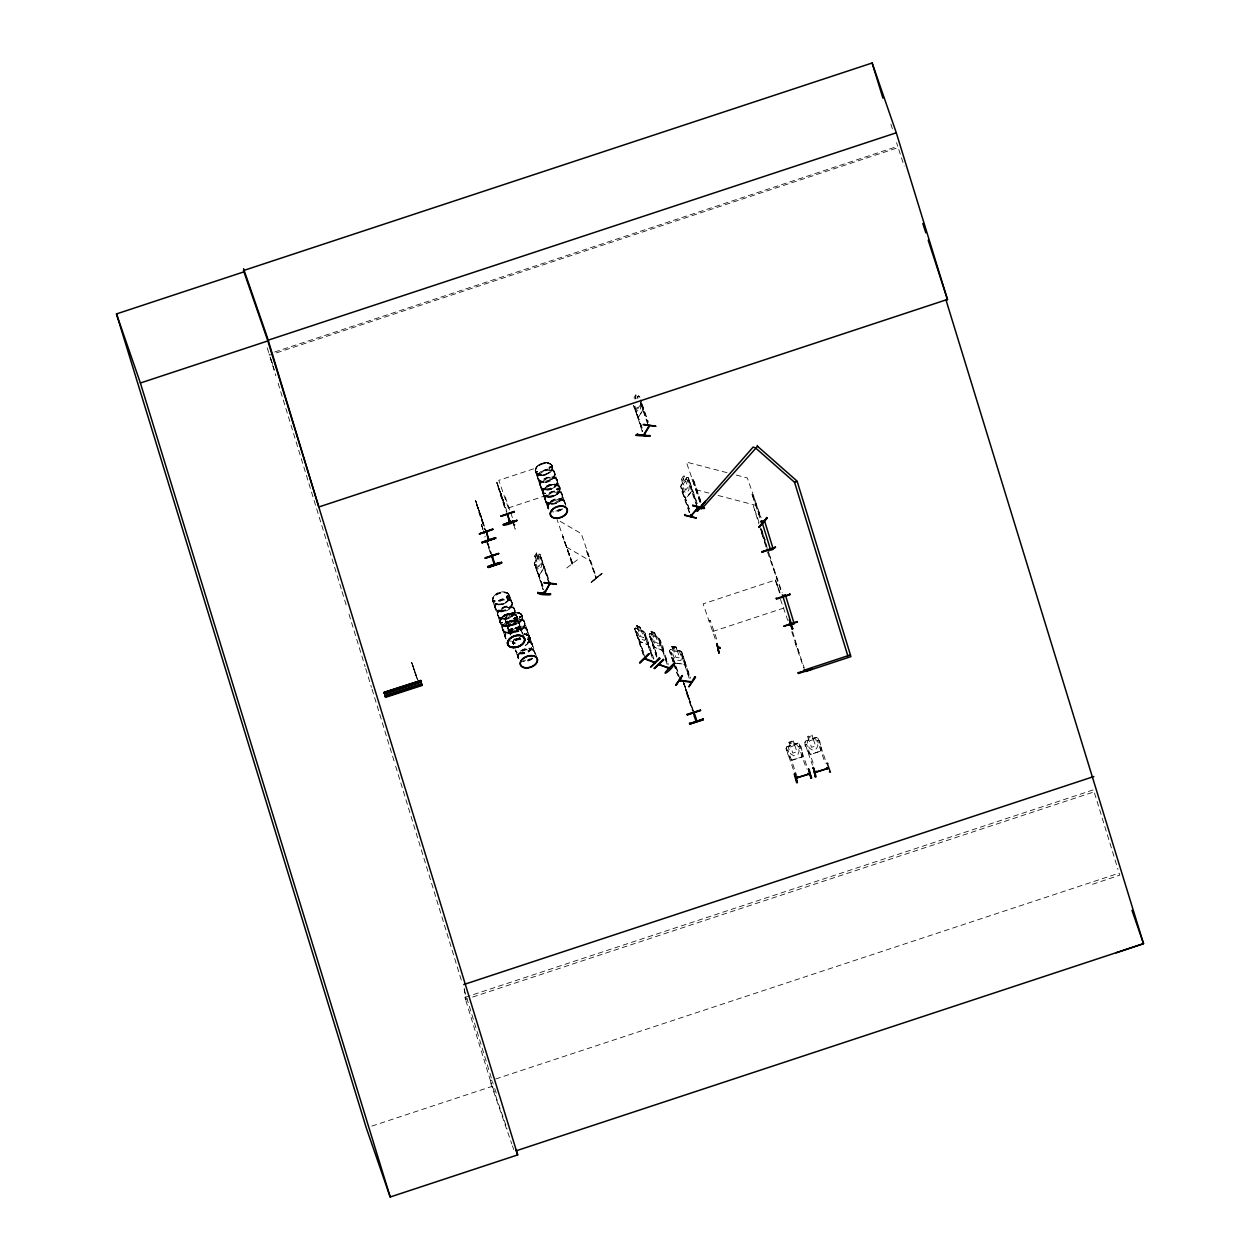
<?xml version="1.0" encoding="UTF-8"?>
<svg xmlns="http://www.w3.org/2000/svg" width="1260" height="1260" viewBox="0 0 1260 1260"><rect width="100%" height="100%" fill="white"/><g stroke="black" fill="none" stroke-linecap="round" stroke-linejoin="round"><path stroke-width="0.75" stroke-dasharray="5 3.75" d="M645.466 638.395L644.695 640.442L641.497 639.198L638.851 635.812L636.647 629.465L637.97 629.008L636.647 625.448L640.064 626.787L641.135 630.284L645.073 632.725L648.238 644.774L640.143 641.655L637.97 637.844L640.096 641.734L648.144 644.868L648.112 641.781M662.508 650.38C666.509 644.852 650.443 629.433 657.751 637.717L659.957 644.065L659.185 646.112L655.987 644.868L653.341 641.466L651.136 635.135L652.459 634.662L651.121 631.102L654.554 632.441L655.625 635.938M656.87 656.775L649.199 634.473L654.586 647.388L662.618 650.522L662.728 647.514M640.584 404.224L640.584 408.523L638.804 411.469L636.914 410.335L634.725 403.988M494.786 606.375L497.086 610.549M497.432 613.998L499.716 618.172M504.961 635.733L505.858 638.741M514.978 611.588L514.82 610.029A8.993 5.733 -19.1 0 1 503.449 619.117A8.993 5.733 -19.1 0 1 500.535 609.62A8.993 5.733 -19.1 0 1 514.804 610.139M517.687 656.129L517.86 657.736M519.86 625.684L518.616 622.251L519.687 623.984M525.105 624.361L524.16 621.29M527.704 632.048L525.436 627.779M537.516 476.973L539.784 481.241M540.146 484.722L542.446 488.896M545.044 498.834L546.053 501.937M555.062 474.721L554.116 471.618M502.346 627.779L502.472 629.197L497.968 616.093M526.113 634.835A8.993 5.733 -19.1 0 0 521.703 626.803A8.993 5.733 -19.1 0 0 510.19 634.268L510.221 634.032M537.532 476.894L537.673 478.202L535.453 471.602M532.602 646.018L530.334 641.875M532.586 646.38C531.72 641.12 535.579 654.586 534.177 650.475M675.139 663.122L684.621 664.492L684.7 661.264M684.621 664.492L684.778 661.153M562.574 496.519L562.401 494.708L562.59 496.44M802.352 753.023C801.659 764.064 803.77 742.439 797.359 743.179L794.509 744.203L793.312 740.707L788.902 742.234L790.067 745.636L787.012 746.519C784.161 750.661 789.358 756.646 791.752 760.331L802.148 756.866L791.816 760.19L789.327 757.228M821.032 747.274C820.795 757.937 821.236 739.399 818.024 738.108L816.039 737.415L813.204 738.439M514.127 524.774L514.978 524.837M572.009 564.165L562.842 536.288L572.859 564.181L562.48 536.571M596.153 578.308L595.917 577.301M502.126 625.244C493.51 617.652 513.67 607.635 517.309 617.164M499.921 621.243C501.496 614.675 511.355 611.226 516.505 615.762M512.599 641.34L513.592 644.569L512.584 641.293A8.899 5.67 -19.1 0 0 513.56 644.002M517.34 618.408C516.458 624.692 507.339 628.252 502.015 624.944C507.197 627.354 514.127 624.991 516.899 620.03M542.54 491.652L543.58 494.928M530.098 638.82L527.216 643.813A8.899 5.67 -19.1 0 0 524.27 634.394M530.208 639.119L529.2 635.843L524.128 633.78A8.899 5.67 -19.1 0 1 526.948 643.214M560.07 489.101C558.558 495.322 550.289 498.251 544.745 495.668M697.3 503.701L688.37 477.776L687.015 477.508C683.109 484.706 686.306 469.649 681.566 479.209L682.747 482.612L680.746 486.895L689.724 512.773M681.298 484.69L680.62 486.864M502.33 627.937L504.583 632.252M495.085 600.957L493.652 601.429M536.807 472.327C535.358 470.169 539.674 472.484 536.398 472.012M501.827 623.054L501.48 622.267L502.126 623.038M543.847 493.762L545.297 493.542L544.021 493.195M514.19 643.702L514.836 642.899M494.55 600.768L493.605 601.052M495.038 601.099L494.125 600.422M536.303 471.901L537.106 471.634M507.213 597.24L506.756 596.295L508.315 596.531M507.119 596.358L508.221 596.5M501.307 622.55L502.425 622.346M508.851 596.374C508.741 598.768 504.63 596.846 507.433 595.964M505.638 618.235C503.071 627.134 517.923 626.157 521.199 620.613C527.499 610.596 507.985 609.95 505.622 618.266L506.677 616.676M549.061 467.586L549.376 468.184M549.124 467.35L549.486 467.019M506.93 621.369L507.465 621.212M506.536 621.763L507.717 621.621L506.866 621.133M549.722 466.924L551.187 466.83L550.195 467.696M551.707 467.192L549.234 467.87M544.871 493.07L544.32 493.888M545.186 493.432L544.257 493.699M513.86 618.597L514.521 617.746L514.615 618.613M515.135 618.975L515.025 617.888M514.741 619.164L515.986 617.746L515.009 618.707M516.994 620.33L517.198 616.849M520.238 617.29L519.939 616.298M521.231 616.581L520.238 617.369M556.715 489.762L558.526 488.392M521.231 616.817L519.309 616.77M557.298 489.62L557.014 488.754M521.609 616.77L519.451 617.683M557.093 489.258L557.692 488.423M514.883 642.82L514.915 643.277M514.442 642.647L515.245 643.356M558.59 489.305L558.7 488.486L558.448 489.447M559.172 489.163L558.495 488.219M528.727 638.836L528.287 637.906M529.2 638.836L529.137 638.159M530.082 638.804L527.105 643.482A8.899 5.67 -19.1 0 0 524.16 634.095M514.883 524.885L513.875 524.066M681.566 479.209L684.322 491.668L686.527 492.865L688.905 490.014L689.22 485.777L687.031 479.43L685.361 479.824L684.117 476.17M556.699 488.959L557.991 488.203M514.442 619.29L513.97 618.235M786.208 748.267L787.122 746.597L797.391 743.274M808.006 751.48L810.511 754.425L820.685 751.039L810.432 754.582C807.424 751.212 803.014 744.975 805.707 740.754L808.731 739.777L807.55 736.375L811.991 734.942L813.094 738.596M804.904 742.518L805.802 740.848L816.07 737.51L818.024 738.108M534.886 556.038L536.051 559.44L535.5 562.149L537.705 568.496L539.595 569.63L541.359 566.685L541.375 562.385L539.17 556.038L537.831 556.479L536.681 552.872L534.634 556.006L535.957 559.424L534.334 563.771L539.154 554.101L537.689 556.463L536.508 553.061M634 397.877L635.764 394.695L637.056 398.333L638.395 397.877M542.981 589.633L535.201 564.827L543.296 586.987M548.761 582.908L540.351 556.259L548.557 581.128M535.642 564.874L534.681 565.693M636.914 398.317C638.788 392.553 640.82 399.058 641.23 401.735M637.056 398.333L638.363 395.955M642.191 431.487L634.426 406.665L643.151 430.668M634.851 406.712L633.906 407.531M639.639 405.799L637.859 408.76L636.221 404.003M539.327 575.017L543.91 567.788L540.036 554.305L549.722 582.088M543.91 567.788L539.453 575.221L537.548 572.78M643.135 409.626L638.537 417.044L643.135 409.626L642.553 405.279M673.312 661.831L669.485 650.569L670.43 649.42C677.345 653.294 668.446 640.363 673.312 650.018M670.367 649.53L679.88 650.774L681.566 652.192M673.108 662.162L670.131 652.617L671.249 652.774L678.904 674.872M679.975 678.888L671.249 652.774M676.022 647.026L671.958 646.49M677.108 650.522L675.99 647.026L677.203 650.428L679.597 651.83L681.802 658.161L680.699 660.618L676.903 660.114L673.927 657.121L671.737 650.774L673.375 649.924M675.077 663.233L672.714 659.578L675.202 663.028M679.833 650.774L681.755 652.066L684.857 661.295M689.236 678.352L681.156 654.082L682.274 654.223L690.354 678.51M536.083 473.161C542.099 480.517 560.007 468.263 548.746 462.987C543.17 461.207 532.318 466.499 536.051 473.193M535.61 468.594L536.634 467.003M549.659 468.122L551.187 466.751M543.123 490.282C545.942 485.147 554.447 482.17 559.22 486.486M493.841 600.736L494.897 600.626M494.959 601.225L494.077 601.429M508.772 596.957L508.552 595.822M508.41 600.201L509.434 598.595M502.456 622.708L501.133 622.787M513.923 618.345L515.12 617.495M519.356 616.676L519.671 617.967M519.624 616.549L519.797 617.573L520.915 617.085M528.633 638.977L528.743 638.159M572.512 563.173L572.009 563.503M596.327 577.694L596.279 576.875M512.489 520.695L515.277 528.696M689.33 512.678L681.03 488.723L681.723 487.888L690.417 511.938M696.843 506.284L687.913 480.485L688.606 479.651L696.607 504.535M682.133 487.998L681.03 488.723M699.867 502.252L692.149 478.847L693.173 479.131L701.174 502.204M700.906 502.519L693.173 479.131M691.693 491.148L685.849 498.141L683.786 495.983L685.944 498.362L691.913 491.211L691.409 486.864L691.913 491.211M759.843 517.86L752.125 494.471L753.149 494.755L760.867 518.144M643.655 654.806L634.709 628.819L635.481 627.937L637.717 628.945M634.851 628.913L635.576 628.063L643.451 631.15L644.978 632.819L653.877 658.791M652.302 634.505L649.971 633.591L649.199 634.473L650.066 633.733M790.225 745.605L788.398 747.448L790.603 753.795L793.769 755.795L797.911 754.457L799.187 751.023L796.997 744.676L794.383 744.266M634.709 628.819L637.985 637.97M643.356 655.121L635.371 630.866L643.97 653.326M645.561 659.169L636.316 631.228M641.135 630.284L643.261 632.048L650.066 651.373M645.277 635.15L644.332 634.788L653.562 659.106M649.971 633.591L657.941 636.804M656.554 657.09L649.861 636.52L657.184 655.31M655.547 636.001L654.554 632.441M656.87 655.609L650.806 636.883M652.365 643.592L654.68 647.293L662.728 650.428M659.468 638.473L668.367 664.461M667.107 664.398L659.137 640.143L668.052 664.76M549.848 467.098L549.769 467.901M545.249 493.164L544.273 493.447L544.997 493.006M558.904 489.274L557.471 490.061L556.636 489.195M495.385 594.783C485.935 602.485 501.701 608.375 506.945 601.681C516.317 594.169 500.661 587.979 495.385 594.783L499.448 592.673M506.457 621.306L507.843 621.353M515.954 618.755C517.151 615.841 516.001 620.897 514.033 618.88M519.766 616.408L519.561 617.116M527.515 639.119L528.601 638.663M528.444 639.324L527.499 639.56L528.932 638.946M586.247 550.415L596.185 578.356L586.609 550.132M566.732 567.976L577.316 559.818M601.445 573.505C569.615 599.996 624.047 555.849 591.239 582.262M601.619 573.962L591.476 582.388M558.684 489.478L557.471 489.888M506.788 596.153L508.095 595.728L508.032 597.114M502.945 616.549L504.835 615.321M572.512 563.897L557.03 519.498M547.549 486.045L549.659 484.99M557.55 488.707L558.369 488.581M553.03 495.952L555.172 495.038M543.438 494.597C548.384 500.094 561.251 495.337 559.913 487.541M1092.499 884.3L1119.809 875.149L1119.116 873.149L490.455 1080.702L507.166 1128.944M274.649 352.028L897.703 146.317L896.569 142.616M269.057 353.871L269.498 355.178L898.159 147.609M500.315 492.944C494.487 473.602 512.426 529.106 500.929 493.699M499.511 490.03L504.457 504.441L500.945 493.495M480.879 515.387L482.8 522.16L475.43 500.33L485.777 529.893M500.393 492.912L496.881 482.674L497.842 485.163M486.187 532.681L476.957 504.425M502.063 496.849L499.228 489.305M478.737 511.969L484.722 529.342M508.378 507.953L544.414 496.062M482.249 526.979L481.336 524.695L484.738 533.72M482.769 528.476L482.533 529.42M485.131 536.193L484.895 537.138M488.707 546.525L486.801 539.8M712.703 631.512L784.76 607.73M490.455 1080.702L464.893 997.385L1093.538 789.815L1117.982 869.431M464.893 997.385L465.586 999.4L467.066 998.912M472.658 997.054L1092.373 792.445M371.826 1126.093L493.747 1085.836L496.267 1093.113M498.566 487.226L498.409 486.817M498.913 488.927L499.873 491.463M500.393 495.117L500.63 494.188L505.496 509.859M773.561 567.851L782.161 592.704M710.167 620.282L709.034 620.975L710.167 620.282L717.633 641.875M794.934 642.395L803.77 668.036M684.526 685.109L693.851 713.68M684.274 686.054L684.432 685.235M686.338 693L692.307 710.372M417.17 678.478L411.768 662.224L418.241 681.03M412.949 666.335L411.484 662.319L414.634 671.218M685.519 689.393C688.039 696.245 683.172 682.337 685.944 690.086M687.047 692.102L688.48 696.37L686.905 692.149M688.464 696.323L690.275 703.143L686.952 692.323M787.909 749.968L786.775 750.677L787.909 749.968L796.918 776.066M798.714 746.487L799.942 746.093L798.714 746.487L806.463 768.884M806.589 744.219L805.455 744.912L806.589 744.219L814.244 766.316M817.409 740.722L818.622 740.329L817.409 740.722L825.142 763.135M540.304 485.824L538.083 479.272M505.244 496.928L510.158 511.119M544.603 493.274L544.777 493.274M550.856 496.786L553.124 496.251M507.386 595.807L508.961 596.232M508.126 626.062L510.394 625.527M550.399 466.625L551.392 466.594M541.107 475.193L543.328 475.067M551.974 484.58L554.195 484.454M557.849 488.219L558.904 488.329L558.085 488.124M557.849 489.699L557.03 489.447M514.474 612.533L516.71 612.391M509.245 613.856L511.466 613.73M636.851 414.76L633.685 405.626M537.5 572.906L534.555 563.724M672.131 646.616L675.927 647.12M677.266 650.317L679.896 650.68M669.926 652.948L671.044 653.105M680.951 654.413L682.069 654.554M677.061 663.264L684.558 664.256M546.667 462.719L548.698 463.019M546.478 496.361L548.635 496.928A8.899 5.67 -19.1 0 0 559.897 488.045A8.899 5.67 -19.1 0 0 545.801 487.526A8.899 5.67 -19.1 0 0 548.683 496.912M514.363 643.072L514.332 643.419M813.062 738.502L815.677 738.927L817.866 745.274L816.59 748.708L812.448 750.047L809.282 748.046L807.093 741.699L808.92 739.841L807.739 736.454M638.237 396.097L639.34 396.301M539.012 554.085L540.178 554.321M727.004 472.658L686.338 462.073L700.135 501.921M736.249 475.067L747.337 477.965L761.135 517.813M695.914 489.699L708.845 493.07M718.09 495.479L756.898 505.591M687.015 477.508L681.109 484.58M688.37 477.776L691.441 486.974M751.842 494.802L752.881 495.07M691.882 479.178L692.905 479.446M636.694 625.7L639.891 626.944L641.072 630.346M651.184 631.355L654.381 632.615M635.056 631.165L636.001 631.543M649.546 636.82L650.491 637.198M658.822 640.442L659.767 640.82M506 592.294L507.717 592.987M506.914 597.571L506.378 596.736M520.821 616.093L521.719 616.628M513.434 613.699L515.261 614.675M528.948 638.001L527.672 637.938L528.649 638.332M560.243 521.372L581.191 533.578L596.626 578.025M566.591 547.123L590.767 561.22M552.746 470.437L554.006 471.476M555.392 478.06L557.676 482.233M560.275 492.172L561.598 493.258M562.921 499.795L564.291 500.976M547.312 502.976L545.548 500.897L547.785 507.355M510.032 599.713L511.402 600.894M512.663 607.336L514.033 608.517M522.805 620.14L523.94 621.085M517.545 621.448L518.915 622.629M520.191 629.071L522.475 633.654A8.883 5.654 -19.1 0 0 513.387 629.401A8.883 5.654 -19.1 0 0 505.512 637.906L505.465 637.796M509.827 630.913L507.544 626.771M532.948 649.467L535.232 654.05M517.34 652.649L516.001 651.53M559.267 486.47C554.227 481.005 541.658 485.683 542.792 493.526M502.141 625.212L500.755 623.889M516.065 651.577L515.245 650.176M551.722 464.719L552.51 466.153A8.899 5.67 -19.1 0 1 541.154 475.162A8.899 5.67 -19.1 0 1 538.272 465.775A8.899 5.67 -19.1 0 1 552.368 466.279M559.156 486.187L560.038 487.888M529.168 635.812L530.035 637.56M529.31 636.142L524.239 634.095A8.899 5.67 -19.1 0 1 527.074 643.545M564.118 500.787L566.622 507.544M511.245 600.736L512.316 603.886M531.531 642.868L532.098 643.955L527.546 630.866M508.583 629.905L508.063 628.85L510.3 635.292A8.883 5.654 -19.1 0 1 520.427 626.456A8.883 5.654 -19.1 0 1 525.861 634.378M636.773 414.619L638.678 417.06M537.689 572.796L539.453 575.033M495.999 609.714L495.306 608.438L497.574 615.053M561.393 493.085L562.433 494.849A8.993 5.733 -19.1 0 1 551.061 503.953A8.993 5.733 -19.1 0 1 548.147 494.44A8.993 5.733 -19.1 0 1 562.417 494.959M503.512 631.402L502.504 629.764M556.463 478.91L557.172 480.17L554.904 473.713A8.851 5.654 -19.1 0 1 543.721 482.564A8.851 5.654 -19.1 0 1 540.855 473.209A8.851 5.654 -19.1 0 1 554.904 473.713L554.872 473.555M513.734 608.139L514.82 609.982M554.51 472.516L554.479 472.484A8.851 5.654 -19.1 0 1 543.28 481.288A8.851 5.654 -19.1 0 1 540.414 471.933A8.851 5.654 -19.1 0 1 554.463 472.437L552.242 466.058A8.851 5.654 -19.1 0 0 538.193 465.523A8.883 5.654 -19.1 0 0 541.076 474.941A8.883 5.654 -19.1 0 0 552.274 466.074A8.883 5.654 -19.1 0 0 538.193 465.554A8.851 5.654 -19.1 0 0 541.076 474.878A8.851 5.654 -19.1 0 0 552.242 466.042M561.991 494.172A8.851 5.654 -19.1 0 0 547.942 493.668A8.851 5.654 -19.1 0 0 550.809 503.008A8.851 5.654 -19.1 0 0 561.991 494.172L557.55 481.351A8.851 5.654 -19.1 0 1 546.367 490.187A8.851 5.654 -19.1 0 1 543.501 480.832A8.851 5.654 -19.1 0 1 557.55 481.351L557.519 481.226M564.685 501.858L562.448 495.448A8.851 5.654 -19.1 0 1 551.25 504.299A8.851 5.654 -19.1 0 1 548.384 494.944A8.851 5.654 -19.1 0 1 562.433 495.448M548.179 508.52L548.258 508.63A8.851 5.654 -19.1 0 1 556.117 500.141A8.851 5.654 -19.1 0 1 565.22 504.567M524.538 622.188L524.569 622.22A8.851 5.654 -19.1 0 1 513.324 630.961A8.851 5.654 -19.1 0 1 510.458 621.605A8.851 5.654 -19.1 0 1 524.506 622.109L522.27 615.731A8.899 5.67 -19.1 0 0 508.221 615.211A8.899 5.67 -19.1 0 0 511.103 624.613A8.899 5.67 -19.1 0 0 522.333 615.731M527.184 629.811L524.947 623.385A8.883 5.654 -19.1 0 1 513.765 632.252A8.883 5.654 -19.1 0 1 510.883 622.881A8.883 5.654 -19.1 0 1 524.963 623.385L524.932 623.227M511.78 601.792L509.512 595.334A8.851 5.654 -19.1 0 0 495.479 594.799A8.851 5.654 -19.1 0 0 498.346 604.154A8.851 5.654 -19.1 0 0 509.528 595.318M514.395 609.336A8.883 5.654 -19.1 0 0 500.315 608.816A8.883 5.654 -19.1 0 0 503.197 618.203A8.883 5.654 -19.1 0 0 514.395 609.336L512.159 602.831M519.293 623.527L519.341 623.558A8.851 5.654 -19.1 0 1 508.095 632.284A8.851 5.654 -19.1 0 1 505.213 622.928A8.851 5.654 -19.1 0 1 519.262 623.448L514.836 610.612A8.851 5.654 -19.1 0 1 503.653 619.463A8.851 5.654 -19.1 0 1 500.771 610.108A8.851 5.654 -19.1 0 1 514.82 610.612M521.939 631.15L519.703 624.724A8.883 5.654 -19.1 0 1 508.52 633.575A8.883 5.654 -19.1 0 1 505.654 624.204A8.883 5.654 -19.1 0 1 519.734 624.724L519.813 626.031M515.576 650.569L517.876 657.184M502.819 630.173L505.071 636.631M688.133 696.418L688.81 697.914M502.078 497.81L502.74 499.291M540.729 486.895L545.186 499.889M518.285 658.303L518.269 658.255A8.883 5.654 -19.1 0 1 526.144 649.798A8.883 5.654 -19.1 0 1 535.264 654.239M480.659 515.45L481.288 516.947M692.984 711.065L683.959 683.865M689.346 700.623L690.417 703.096M503.291 502L504.362 504.473M481.887 519.64L482.942 522.112M687.771 694.858L686.542 690.889M501.685 496.251L500.44 492.282M482.911 528.916L481.336 524.695M414.351 671.312L416.887 678.573M752.125 494.471L760.111 517.545M759.04 522.317L753.307 505.733L758.851 523.798M761.576 529.625L765.261 540.272M761.197 528.633L762.426 532.177M760.756 529.31L767.135 547.738M761.292 531.736L770.852 559.377M767.497 552.006L781.688 592.846M780.097 592.861L775.624 579.978L779.609 592.924L775.183 580.088L703.127 603.886L715.79 640.505M780.491 599.366L787.768 620.361M791.737 631.764L804.242 667.879M817.897 738.202L825.725 760.898M805.376 744.613L812.48 765.182M799.218 743.967L807.046 766.647M793.202 740.864L794.399 744.361M789.059 742.203L790.256 745.699M786.019 748.188L794.335 772.474M688.606 479.651L696.906 503.591M681.723 487.888L690.023 511.844M641.923 403.673L648.302 422.1M640.458 399.908L642.915 409.579M641.482 403.625L647.86 422.037M640.757 402.696L647.766 422.966M640.316 402.649L648.616 426.605M634.426 406.665L642.71 430.605M633.638 405.562L642.631 431.534M681.628 652.097L690.559 678.179M681.156 654.082L689.441 678.022M683.897 682.983L687.078 692.181M682.983 681.282L693.457 710.908M669.548 650.459L672.777 659.689M673.958 663.673L678.415 676.573M673.753 664.004L677.581 675.061M659.137 640.143L667.422 664.083M651.026 631.197L652.365 634.756M644.648 634.489L652.932 658.429M650.711 653.216L652.617 658.728M636.788 625.606L637.97 629.008M548.746 508.599L534.838 468.437L498.818 480.328L509.024 509.843M540.052 485.415L548.131 508.788M540.351 556.259L549.281 582.041M535.201 564.827L543.501 588.766M534.413 563.708L543.406 589.696M510.772 512.899L512.615 518.222M497.038 482.627L506.866 511.182M496.881 482.674L499.07 488.896M497.873 486.596L507.024 513.166M500.157 494.329L505.89 510.914M536.65 657.216L535.075 652.585M523.892 636.82L522.317 632.236M476.374 504.268L485.305 530.051M487.856 543.217L491.29 553.219M487.289 542.509L491.116 553.549M487.399 543.375L490.817 553.361M485.935 540.036L490.644 553.707M514.537 639.025A8.82 5.623 -19.1 0 0 513.245 643.639L512.851 642.537L513.072 643.277M505.465 621.306L507.685 627.795M492.723 600.878L494.944 607.477M272.711 364.423L270.144 357.021L274.318 369.983M490.644 1082.875L511.796 1143.97M512.442 1145.828L513.718 1149.53M413.17 667.202L417.359 679.376M478.973 509.938L480.391 514.348M898.758 149.468L904.176 166.131M478.453 509.103L477.477 506.567L478.06 508.489M890.899 124.094L893.167 131.512M763.418 535.169L766.757 546.005M768.899 553.014L777.073 579.631M792.587 631.654L799.391 653.861M759.339 525.388L766.379 548.32M475.981 501.527L478.217 508.441M475.571 500.283L476.674 503.937M481.493 524.648L483.005 529.263M267.23 347.76L269.498 355.178M270.081 357.052L275.845 375.811M278.145 383.323L341.507 589.774M342.074 591.649L346.689 606.659M348.988 614.171L365.116 666.713M365.699 668.587L371.448 687.361M372.031 689.236L395.073 764.316M395.64 766.19L461.302 980.138M464.184 989.525L493.18 1083.994M512.773 520.443L515.387 529.184M513.544 524.097L515.12 529.31M683.928 683.314L685.692 689.425M683.597 682.731L684.227 684.889M547.832 507.465L547.691 506.048L547.864 508.111A8.993 5.733 -19.1 0 1 555.959 499.606A8.993 5.733 -19.1 0 1 565.205 504.11M500.078 622.771L499.842 620.928M464.2 988.281L465.586 999.4M510.599 635.087A8.883 5.654 -19.1 0 1 521.955 627.716A8.883 5.654 -19.1 0 1 526.302 635.654M520.837 639.198A8.883 5.654 -19.1 0 1 514.395 639.592M510.331 634.662A8.993 5.733 -19.1 0 1 521.829 627.181A8.993 5.733 -19.1 0 1 526.255 635.229M520.711 638.836A8.993 5.733 -19.1 0 1 514.174 639.23M520.396 637.922A8.883 5.654 -19.1 0 1 515.954 638.599M520.569 638.442A8.993 5.733 -19.1 0 1 516.065 639.119M512.804 641.466A8.899 5.67 -19.1 0 0 513.655 644.269A8.899 5.67 -19.1 0 1 512.82 641.545M532.35 658.822A8.883 5.654 -19.1 0 1 521.908 661.311M518.002 657.909A8.993 5.733 -19.1 0 1 525.987 649.278A8.993 5.733 -19.1 0 1 535.232 653.783M532.271 658.413A8.993 5.733 -19.1 0 1 523.735 661.248M513.765 644.584A8.899 5.67 -19.1 0 1 512.899 641.781M518.537 658.334A8.883 5.654 -19.1 0 1 524.601 648.837A8.883 5.654 -19.1 0 1 534.823 652.963M530.035 658.744A8.883 5.654 -19.1 0 1 527.909 659.657M525.672 660.193A8.883 5.654 -19.1 0 1 523.483 660.319M518.584 658.838A8.993 5.733 -19.1 0 1 524.727 649.199A8.993 5.733 -19.1 0 1 535.091 653.389M532.145 658.035A8.993 5.733 -19.1 0 1 525.83 660.712M528.838 642.112A8.883 5.654 -19.1 0 1 528.822 651.83A8.883 5.654 -19.1 0 1 515.623 650.68M528.759 641.576A8.993 5.733 -19.1 0 1 528.727 651.452A8.993 5.733 -19.1 0 1 515.356 650.27M528.617 641.183A8.993 5.733 -19.1 0 1 528.601 651.058A8.993 5.733 -19.1 0 1 515.23 649.892M528.397 640.82A8.883 5.654 -19.1 0 1 529.263 649.924A8.883 5.654 -19.1 0 1 515.907 650.711M513.23 643.639A8.836 5.638 -19.1 0 1 514.521 639.009M519.592 638.426A8.883 5.654 -19.1 0 1 509.15 640.915M505.969 638.836A8.993 5.733 -19.1 0 1 512.096 629.197A8.993 5.733 -19.1 0 1 522.475 633.37M519.514 638.017A8.993 5.733 -19.1 0 1 513.198 640.71M505.78 637.938A8.883 5.654 -19.1 0 1 511.844 628.441A8.883 5.654 -19.1 0 1 522.065 632.567M517.277 638.347A8.883 5.654 -19.1 0 1 515.151 639.261M505.827 638.442A8.993 5.733 -19.1 0 1 511.969 628.803A8.993 5.733 -19.1 0 1 522.333 632.992M519.388 637.639A8.993 5.733 -19.1 0 1 513.072 640.316M562.306 509.134A8.851 5.654 -19.1 0 1 556.085 511.78M553.896 511.922A8.851 5.654 -19.1 0 1 551.896 511.639M562.244 508.756A8.993 5.733 -19.1 0 1 555.928 511.434M548.525 508.646A8.851 5.654 -19.1 0 1 554.558 499.18A8.851 5.654 -19.1 0 1 564.779 503.291M559.991 509.072A8.851 5.654 -19.1 0 1 557.881 509.969M548.557 509.166A8.993 5.733 -19.1 0 1 554.683 499.527A8.993 5.733 -19.1 0 1 565.063 503.716M560.212 509.591A8.993 5.733 -19.1 0 1 555.786 511.04M536.539 554.179L535.784 557.203L536.539 554.179M538.225 557.613L536.445 560.574L538.65 566.921L540.414 563.96L538.225 557.613M635.749 396.018L635.009 399.058L635.749 396.018M683.959 477.493L682.826 480.454L683.959 477.493M685.755 480.958L683.392 483.793L685.582 490.14L687.96 487.305L685.755 480.958M478.186 508.363L478.769 510.615L478.186 508.363M792.65 741.667L789.988 742.534L790.382 743.668L793.044 742.802L792.65 741.667M811.345 735.919L808.668 736.769L809.062 737.903L811.739 737.053L811.345 735.919M794.776 745.4L790.619 746.739L792.823 753.07L796.966 751.747L794.776 745.4M813.456 739.636L809.314 740.974L811.503 747.322L815.645 745.983L813.456 739.636M675.517 647.498L673.076 647.167L673.47 648.302L675.911 648.632L675.517 647.498M677.565 651.546L673.769 651.058L675.958 657.389L679.754 657.893L677.565 651.546M639.608 627.197L637.56 626.393L640.001 628.331L639.608 627.197M654.097 632.851L652.05 632.048L654.491 633.985L654.097 632.851M641.56 631.386L638.363 630.142L640.553 636.489L643.75 637.733L641.56 631.386M656.051 637.04L652.853 635.796L655.042 642.143L658.24 643.387L656.051 637.04M554.888 472.973L554.857 472.957A8.993 5.733 -19.1 0 0 540.477 472.327A8.993 5.733 -19.1 0 0 543.391 481.824A8.993 5.733 -19.1 0 0 554.762 472.847M512.19 602.989L512.174 602.957A8.883 5.654 -19.1 0 0 498.125 602.485A8.883 5.654 -19.1 0 0 501.008 611.856A8.883 5.654 -19.1 0 0 512.206 602.989M557.534 480.706L557.55 480.674A8.993 5.733 -19.1 0 0 543.249 480.344A8.993 5.733 -19.1 0 0 546.178 489.841A8.993 5.733 -19.1 0 0 557.534 480.863L557.534 480.753M511.103 624.551A8.851 5.654 -19.1 0 0 522.286 615.715A8.851 5.654 -19.1 0 0 508.237 615.195A8.851 5.654 -19.1 0 0 511.103 624.551M511.34 625.196A8.82 5.623 -19.1 0 0 522.475 616.376A8.82 5.623 -19.1 0 0 508.489 615.872A8.82 5.623 -19.1 0 0 511.34 625.196M511.182 624.834A8.899 5.67 -19.1 0 0 522.412 615.951A8.899 5.67 -19.1 0 0 508.3 615.447A8.899 5.67 -19.1 0 0 511.182 624.834M513.56 631.89A8.993 5.733 -19.1 0 0 524.932 622.913A8.993 5.733 -19.1 0 0 510.647 622.393A8.993 5.733 -19.1 0 0 513.56 631.89M513.434 631.496A8.993 5.733 -19.1 0 0 524.79 622.519A8.993 5.733 -19.1 0 0 510.52 621.999A8.993 5.733 -19.1 0 0 513.434 631.496M525.388 645.356A8.82 5.623 -19.1 0 0 526.381 635.119A8.836 5.638 -19.1 0 1 525.388 645.356M505.843 625.842A8.883 5.654 -19.1 0 0 517.041 616.975A8.883 5.654 -19.1 0 0 502.96 616.471A8.883 5.654 -19.1 0 0 505.843 625.842A8.851 5.654 -19.1 0 0 517.041 617.022A8.851 5.654 -19.1 0 0 502.992 616.502A8.851 5.654 -19.1 0 0 505.858 625.858M505.717 625.385A8.82 5.623 -19.1 0 0 516.852 616.581A8.82 5.623 -19.1 0 0 502.866 616.077A8.82 5.623 -19.1 0 0 505.717 625.385M498.582 604.784A8.82 5.623 -19.1 0 0 509.717 595.98A8.82 5.623 -19.1 0 0 495.731 595.476A8.82 5.623 -19.1 0 0 498.582 604.784M505.764 625.621A8.899 5.67 -19.1 0 0 516.978 616.738A8.899 5.67 -19.1 0 0 502.882 616.234A8.899 5.67 -19.1 0 0 505.764 625.621M498.424 604.453A8.899 5.67 -19.1 0 0 509.654 595.57A8.899 5.67 -19.1 0 0 495.542 595.067A8.899 5.67 -19.1 0 0 498.424 604.453M500.803 611.494A8.993 5.733 -19.1 0 0 512.174 602.516A8.993 5.733 -19.1 0 0 497.889 601.997A8.993 5.733 -19.1 0 0 500.803 611.494M503.307 618.723A8.993 5.733 -19.1 0 0 514.678 609.745A8.993 5.733 -19.1 0 0 500.393 609.226A8.993 5.733 -19.1 0 0 503.307 618.723M500.677 611.1A8.993 5.733 -19.1 0 0 512.033 602.122A8.993 5.733 -19.1 0 0 497.763 601.603A8.993 5.733 -19.1 0 0 500.677 611.1M500.566 610.565A8.851 5.654 -19.1 0 0 511.749 601.713A8.851 5.654 -19.1 0 0 497.7 601.209A8.851 5.654 -19.1 0 0 500.566 610.565M506.11 626.519A8.82 5.623 -19.1 0 0 517.246 617.715A8.82 5.623 -19.1 0 0 503.26 617.211A8.82 5.623 -19.1 0 0 506.11 626.519M505.953 626.173A8.899 5.67 -19.1 0 0 517.183 617.305A8.899 5.67 -19.1 0 0 503.071 616.786A8.899 5.67 -19.1 0 0 505.953 626.173M508.331 633.229A8.993 5.733 -19.1 0 0 519.687 624.235A8.993 5.733 -19.1 0 0 505.417 623.716A8.993 5.733 -19.1 0 0 508.331 633.229M508.19 632.835A8.993 5.733 -19.1 0 0 519.561 623.842A8.993 5.733 -19.1 0 0 505.276 623.322A8.993 5.733 -19.1 0 0 508.19 632.835M548.588 496.613A8.851 5.654 -19.1 0 0 559.771 487.777A8.851 5.654 -19.1 0 0 545.722 487.258A8.851 5.654 -19.1 0 0 548.588 496.613M548.431 496.141A8.851 5.654 -19.1 0 0 559.613 487.305A8.851 5.654 -19.1 0 0 545.564 486.785A8.851 5.654 -19.1 0 0 548.431 496.141M541.296 475.54A8.851 5.654 -19.1 0 0 552.478 466.704A8.851 5.654 -19.1 0 0 538.429 466.184A8.851 5.654 -19.1 0 0 541.296 475.54M543.533 482.218A8.993 5.733 -19.1 0 0 554.888 473.24A8.993 5.733 -19.1 0 0 540.619 472.72A8.993 5.733 -19.1 0 0 543.533 482.218M545.927 488.911A8.851 5.654 -19.1 0 0 557.109 480.06A8.851 5.654 -19.1 0 0 543.06 479.556A8.851 5.654 -19.1 0 0 545.927 488.911M546.037 489.447A8.993 5.733 -19.1 0 0 557.392 480.469A8.993 5.733 -19.1 0 0 543.123 479.95A8.993 5.733 -19.1 0 0 546.037 489.447M548.824 497.275A8.851 5.654 -19.1 0 0 560.007 488.423A8.851 5.654 -19.1 0 0 545.958 487.919A8.851 5.654 -19.1 0 0 548.824 497.275M550.919 503.559A8.993 5.733 -19.1 0 0 562.275 494.566A8.993 5.733 -19.1 0 0 548.005 494.046A8.993 5.733 -19.1 0 0 550.919 503.559"/><path stroke-width="1.5" d="M486.769 532.381L485.919 531.799M486.439 531.893L488.502 540.477L488.029 538.792M494.203 563.881L495.054 564.606L494.314 562.732M654.948 662.823L644.506 658.807L645.419 658.492M645.403 659.169L645.01 658.476L655.09 662.398M654.68 662.791L653.546 661.658M659.169 664.54L669.359 668.524L668.02 667.312M659.027 664.54L669.643 668.131L668.273 668.036M510.458 522.679L507.402 514.143M510.536 522.459L509.449 521.152M694.37 713.412C700.45 729.949 692.543 715.727 694.055 712.656M768.568 550.289L768.947 551.029M782.381 594.815L782.917 596.515M790.808 625.417L790.619 624.424L791.28 625.133M804.762 670.903L805.14 669.91M805.329 670.525L805.077 669.942M640.048 662.902L648.995 654.034M654.538 668.556L663.532 659.705M697.457 511.135L705.143 501.401M701.332 506.835L702.356 506.394M675.769 685.094L682.447 675.596L675.817 685.046M676.321 685.094L682.259 675.502M717.129 644.144L718.956 653.105L716.924 643.577M794.178 773.986L796.666 782.791L797.423 782.554L794.698 773.262M794.682 773.829L797.281 782.444M813.298 767.576L815.346 777.042L813.377 767.497M690.511 516.458L691.772 515.529L691.047 516.521M698.702 507.339L697.394 508.221L698.26 507.181M550.462 593.617C551.455 595.602 536.476 595.114 537.941 592.247M649.672 435.456C638.395 436.826 624.613 433.566 649.782 435.96M544.226 593.287L549.974 583.789M649.688 425.707L643.844 435.314M695.788 720.767L695.63 719.822M545.281 592.625L544.588 591.633M718.373 648.349L719.964 648.16L718.641 648.207M790.808 624.771L789.358 625.291L788.965 624.235M809.739 773.971L808.227 774.459L807.896 773.435M814.795 772.285L828.277 768.269L826.969 768.742L826.576 767.687M814.936 772.616L816.133 772.285M684.889 515.041L696.402 518.033L684.605 515.387L684.826 514.411M698.56 507.497L690.622 516.253M691.677 515.734L691.346 514.615M637.056 435.078L637.182 433.976M544.619 593.476L550.069 582.829M649.199 425.628L643.403 435.267M655.688 426.211L643.435 424.352M690.606 682.117L691.756 682.211M694.654 676.651L695.552 677.329L688.873 686.842L694.764 676.715M809.566 774.065L796.131 777.987L809.644 773.672M549.549 582.797L549.785 583.978L549.376 582.955M544.241 591.538L545.312 592.436M692.764 505.717L704.576 508.237L692.559 505.15M690.606 516.364L698.119 507.292M696.969 511.072L705.332 501.984M697.41 511.135L705.08 501.433M702.481 507.087L702.623 506.063M761.544 521.026L761.292 522.443L762.82 522.317M767.12 518.017L758.819 527.2L767.198 518.081L766.474 517.435M544.651 592.547L544.856 591.491M492.093 557.046L492.077 555.172M782.822 596.405L783.295 595.523M804.4 670.163L804.226 669.217M648.616 653.893L639.592 662.807L648.963 653.594M653.783 662.382L655.137 662.351M660.177 658.444L650.617 667.107L659.405 657.673M663.658 659.831L654.082 668.462L663.453 659.248M673.974 663.406C653.94 682.101 674.147 669.344 673.895 663.327M643.183 424.73L655.72 426.195M543.973 582.892L556.463 584.372M718.956 653.026L716.987 644.033M797.58 777.987L797.375 776.837M679.565 680.227L691.74 681.786M850.358 654.932L850.878 656.633L805.833 671.501L805.313 669.816L850.421 654.916L797.186 481.415L794.556 482.281L796.824 480.863L757.559 446.308L701.647 508.961L699.473 508.315L753.118 447.095L755.291 447.725L794.556 482.281L847.807 655.783M761.497 522.506L762.568 522.727L761.072 521.419M692.795 505.543L704.183 508.583M789.469 624.771L791.264 625.275L791.138 624.346M701.788 506.457L702.859 506.709M928.211 240.188L947.441 299.439L945.976 299.927L1143.529 943.661L1116.218 952.796M872.14 63L243.479 270.553L267.86 340.925L140.395 383.009L390.206 1197L517.671 1154.916L267.655 340.357L896.301 132.788L872.14 63L882.929 98.186M390.206 1197L366.282 1127.92L116.471 313.929L243.936 271.845M947.441 299.439L318.796 506.992L267.277 337.239L243.558 268.742M946.008 300.037L947.489 299.549L896.301 132.788M492.755 529.011L479.398 533.957L492.912 529.499M479.335 533.783L492.833 529.294M495.369 537.595C454.025 552.368 523.845 529.121 481.887 542.162M495.574 538.178L482.076 542.682L495.558 538.162M485.147 557.818L498.676 553.392L485.305 558.337M485.258 558.164L498.771 553.691M489.463 565.898L499.59 562.527M489.494 565.976L499.637 562.637M501.496 562.59L488.124 567.488L501.637 563.031L501.291 561.976M501.48 562.543L487.777 566.433M488.092 567.409L501.622 562.999M463.743 984.564L1093.869 776.522M516.742 1150.601L1143.529 943.661L1131.984 910.334M514.269 511.371L500.881 516.269L514.411 511.859M500.819 516.096L514.348 511.686M503.26 524.412L513.403 521.089C490.849 527.877 512.3 525.215 516.789 519.986M761.969 551.675L775.514 547.297L762.127 552.195M762.08 552.022L775.451 547.187M789.705 593.649L790.052 594.72L776.522 599.098L776.176 598.059M783.83 626.062L797.312 621.59M783.925 626.409L797.454 621.999M719.822 648.207L718.468 648.648M791.957 628.409L792.792 628.708M791.847 628.394L792.792 628.724L789.264 619.699M798.037 672.446L798.383 673.517L811.913 669.107L811.566 668.052M700.45 710.041L687.062 714.94L700.591 710.53M700.528 710.356L686.858 714.341M703.316 719.712L689.771 724.091L703.301 719.696L702.97 718.657M384.142 692.433L420.793 680.526L384.111 692.307L384.536 693.819L421.202 681.975L384.536 693.803M384.3 692.969L420.95 681.062L384.284 692.89M384.363 693.236L421.013 681.329M385.087 695.819L421.753 683.991L385.04 695.74L385.529 697.347L422.163 685.44L421.706 683.912L422.037 685.015M421.99 684.841L385.276 696.591L421.927 684.59M810.763 777.609L811.708 777.94L808.353 768.899M810.952 778.192L809.188 769.214M827.284 763.576L830.387 772.191L829.442 771.86M812.826 768.317L813.582 768.08L816.102 776.806M827.867 763.466L826.922 763.135M796.194 778.349L797.312 777.562M828.277 768.269L815.173 772.553M691.441 682.274L679.36 680.62L680.495 680.022M792.13 628.834L789.563 620.14L792.052 628.976M680.416 680.809L680.699 679.691M649.876 436.039L637.292 434.464L649.766 436.102M544.226 582.498L556.243 583.978M537.847 593.129L550.321 594.704M486.407 531.736L489.022 540.241M488.785 539.453L488.502 538.634M492.329 556.117L494.928 564.606M507.906 514.08L508.158 514.946M509.906 522.742L507.323 514.363M691.708 515.671L690.952 514.521M766.71 517.907L758.961 527.168M810.999 778.003L808.479 769.293M757.26 445.441L757.559 446.308M761.213 521.057L762.835 522.412M816.055 771.088L816.385 772.112M697.662 507.134L698.072 508.158M697.536 507.213L697.804 508.315M697.095 506.977L697.489 508.126M697.048 507.213L697.394 508.221M690.748 514.584L691.094 515.592M719.633 647.136L719.964 648.16M693.882 713.774L693.488 712.94M689.441 723.067L689.74 724.012M544.43 591.444L544.777 592.452M509.843 520.805L509.607 522.097M509.371 520.963L509.686 522.081L509.26 521.089M492.597 556.983C489.148 549.155 496.409 571.126 493.857 562.873M494.44 562.889L495.054 564.464M491.51 555.266L492.124 557.14M515.781 1149.466L517.671 1154.916M116.471 313.929L140.395 383.009M776.349 598.547L789.926 594.279M922.808 223.524L925.817 232.785M420.73 680.4L421.218 681.991M538.083 592.704L550.573 594.184L538.083 592.704M764.426 520.412L761.796 521.278L770.663 550.195L773.293 549.328L764.426 520.412M785.358 594.925L782.728 595.791L791.595 624.708L794.225 623.842L785.358 594.925M516.978 520.553L503.417 524.885L516.994 520.616M811.771 668.619L798.21 672.95L811.771 668.666M703.127 719.145L689.645 723.681L703.127 719.145M526.129 668.005A8.899 5.67 -19.1 0 0 537.359 659.122A8.899 5.67 -19.1 0 0 523.247 658.602A8.899 5.67 -19.1 0 0 526.129 668.005M526.034 667.753A8.899 5.67 -19.1 0 0 537.264 658.87A8.899 5.67 -19.1 0 0 523.152 658.35A8.899 5.67 -19.1 0 0 526.034 667.753M513.371 647.561A8.883 5.654 -19.1 0 0 524.569 638.71A8.883 5.654 -19.1 0 0 510.489 638.19A8.899 5.67 -19.1 0 0 513.371 647.609A8.899 5.67 -19.1 0 0 524.601 638.726A8.899 5.67 -19.1 0 0 510.489 638.206A8.883 5.654 -19.1 0 0 513.371 647.561M513.277 647.341A8.899 5.67 -19.1 0 0 524.506 638.458A8.899 5.67 -19.1 0 0 510.394 637.938A8.899 5.67 -19.1 0 0 513.277 647.341M556.117 518.317A8.851 5.654 -19.1 0 0 567.284 509.481A8.851 5.654 -19.1 0 0 553.235 508.961A8.851 5.654 -19.1 0 0 556.117 518.317M556.006 518.065A8.899 5.67 -19.1 0 0 567.221 509.182A8.899 5.67 -19.1 0 0 553.124 508.678A8.899 5.67 -19.1 0 0 556.006 518.065"/></g></svg>
